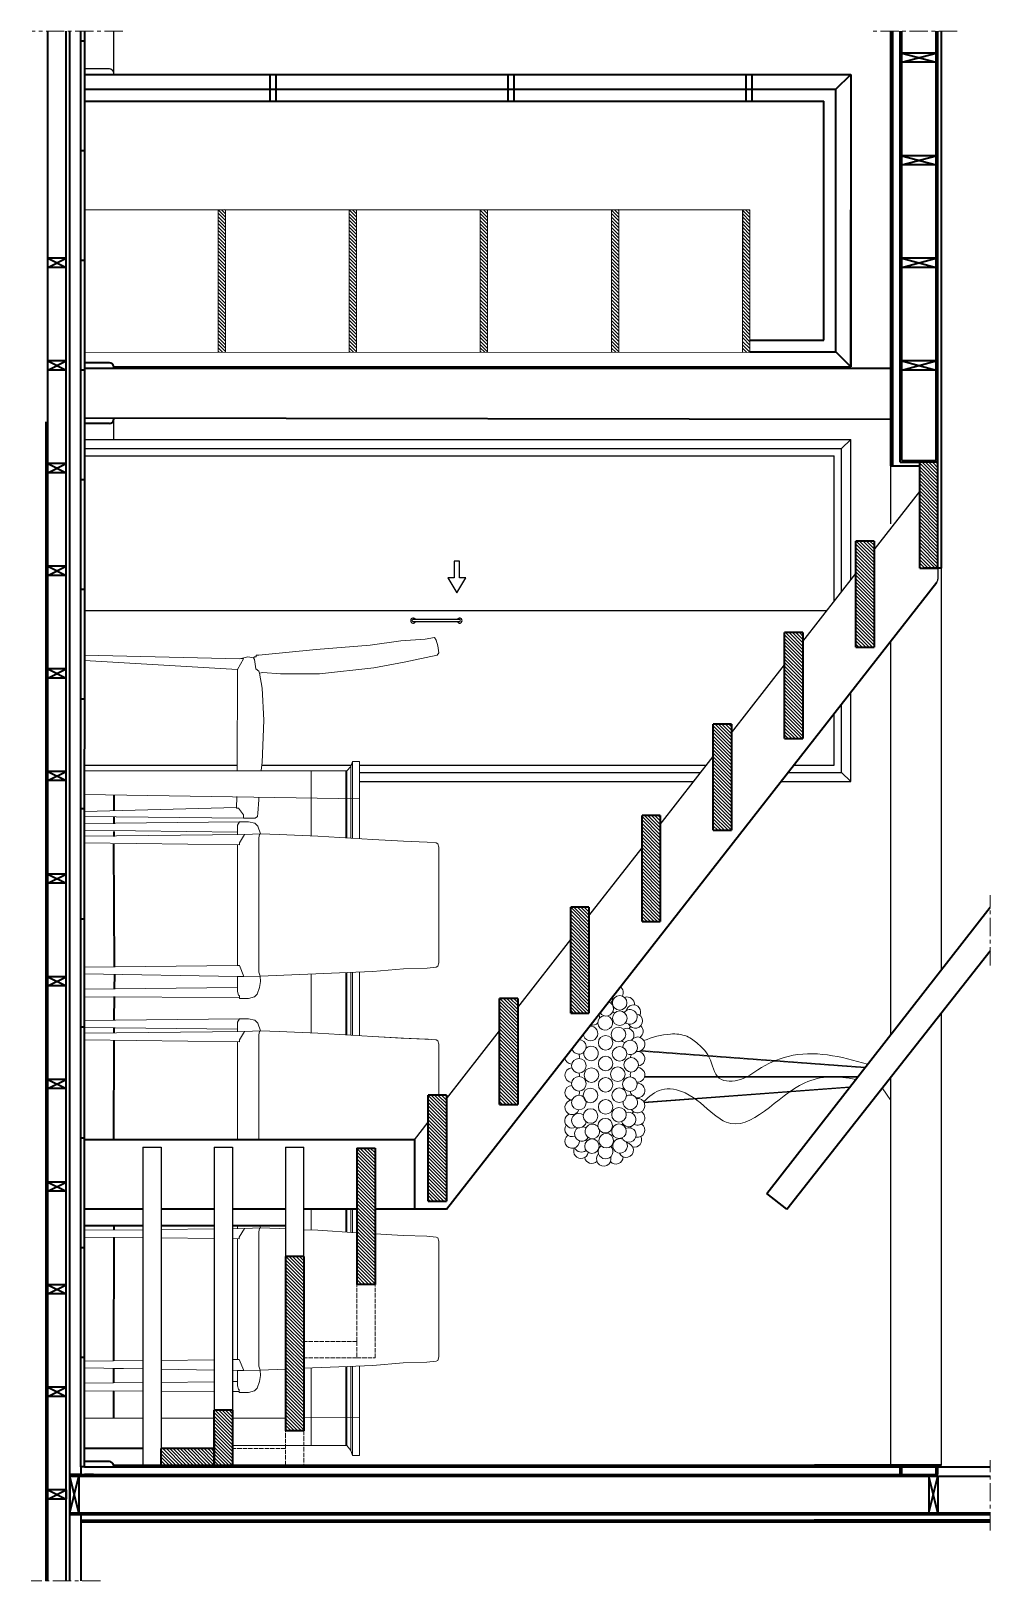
# Model space of a CAD drawing. Header units: millimetres. Extents: x 0 to 3008, y 0 to 49642.
# Drawn here: x 2745.5 to 3007.8, y 49217.6 to 49641.5 of the extents above; entities that cross this region are included whole.
import ezdxf

# ---------------------------------------------------------------- set-up
doc = ezdxf.new("R2010")
doc.units = ezdxf.units.MM
doc.linetypes.add('ACAD_ISO02W100', pattern=[15, 12, -3])
doc.linetypes.add('CENTERX2', pattern=[4, 2.5, -0.5, 0.5, -0.5])
for name, color, linetype, lineweight in [('A-ANNO-SYMBT', 1, 'ACAD_ISO02W100', 9), ('A-DOOR-FULL', 5, 'Continuous', 25), ('A-FLOR-LEVL', 5, 'Continuous', 35), ('A-FURN', 251, 'Continuous', 18), ('A-GLAZ-FULL', 5, 'Continuous', 25), ('A-LINE-GRPH', 1, 'CENTERX2', 13), ('A-WALL-FULL', 4, 'Continuous', 35)]:
    doc.layers.add(name, color=color, linetype=linetype, lineweight=lineweight)
for name, color, linetype in [('ARREDI SEZIONATI', 2, 'Continuous'), ('FINESTRE', 5, 'Continuous'), ('G-ANNO-TTLB', 3, 'Continuous')]:
    doc.layers.add(name, color=color, linetype=linetype)

msp = doc.modelspace()

# ---------------------------------------------------------------- hatches: boundary and pattern name
at = {"layer": 'ARREDI SEZIONATI'}
h = msp.add_hatch(dxfattribs=at)
h.set_pattern_fill('ANSI31', color=256, scale=0.21, angle=-90)
h.set_pattern_definition([(315, (6e-11, -16.652), (0.471463446, 0.471463446), [])])
h.paths.add_polyline_path([(2800.65, 49249.31), (2795.65, 49249.31), (2795.65, 49264.31), (2800.65, 49264.31)])
h.paths.add_polyline_path([(2820.15, 49258.69), (2815.15, 49258.69), (2815.15, 49306.35), (2820.15, 49306.35)])
h.paths.add_polyline_path([(2839.65, 49298.73), (2834.65, 49298.73), (2834.65, 49336.03), (2839.65, 49336.03)])
h.paths.add_polyline_path([(2859.15, 49321.53), (2854.15, 49321.53), (2854.15, 49350.53), (2859.15, 49350.53)])
h.paths.add_polyline_path([(2878.65, 49347.93), (2873.65, 49347.93), (2873.65, 49376.93), (2878.65, 49376.93)])
h.paths.add_polyline_path([(2898.15, 49372.95), (2893.15, 49372.95), (2893.15, 49401.95), (2898.15, 49401.95)])
h.paths.add_polyline_path([(2917.65, 49397.97), (2912.65, 49397.97), (2912.65, 49426.97), (2917.65, 49426.97)])
h.paths.add_polyline_path([(2937.15, 49422.99), (2932.15, 49422.99), (2932.15, 49451.99), (2937.15, 49451.99)])
h.paths.add_polyline_path([(2956.65, 49448.01), (2951.65, 49448.01), (2951.65, 49477.01), (2956.65, 49477.01)])
h.paths.add_polyline_path([(2976.15, 49473.03), (2971.15, 49473.03), (2971.15, 49502.03), (2976.15, 49502.03)])
h.paths.add_polyline_path([(2993.6, 49494.61), (2988.6, 49494.61), (2988.6, 49523.61), (2993.6, 49523.61)])
h.paths.add_polyline_path([(2942.15, 49553.65), (2940.18, 49553.65), (2940.19, 49592.65), (2942.15, 49592.65)])
h.paths.add_polyline_path([(2906.29, 49553.66), (2904.29, 49553.66), (2904.29, 49592.65), (2906.29, 49592.65)])
h.paths.add_polyline_path([(2870.43, 49553.66), (2868.43, 49553.66), (2868.43, 49592.65), (2870.43, 49592.65)])
h.paths.add_polyline_path([(2834.57, 49553.67), (2832.57, 49553.67), (2832.57, 49592.65), (2834.57, 49592.65)])
h.paths.add_polyline_path([(2798.71, 49553.67), (2796.71, 49553.67), (2796.71, 49591.94), (2796.71, 49592.65), (2798.71, 49592.65)])
h = msp.add_hatch(dxfattribs=at)
h.set_pattern_fill('ANSI31', color=256, scale=0.21, angle=-90)
h.paths.add_polyline_path([(2795.65, 49253.81), (2781.15, 49253.81), (2781.15, 49249.31), (2795.65, 49249.31)])

# ---------------------------------------------------------------- linework, layer by layer
at = {"layer": 'A-ANNO-SYMBT', "ltscale": 0.1}
for p, q in [((2834.65, 49283.1), (2834.65, 49298.73)), ((2839.65, 49278.62), (2839.65, 49298.73)), ((2834.65, 49283.1), (2820.15, 49283.1)), ((2834.65, 49283.1), (2834.65, 49278.62)), ((2834.65, 49278.62), (2820.15, 49278.62)), ((2834.65, 49278.62), (2839.65, 49278.62)), ((2815.15, 49249.31), (2815.15, 49258.69)), ((2820.15, 49258.69), (2820.15, 49249.31)), ((2815.16, 49253.81), (2800.65, 49253.81))]:
    msp.add_line(p, q, dxfattribs=at)
at = {"layer": 'A-DOOR-FULL'}
for p, q in [((2760.2, 49529.81), (2969.74, 49529.81)), ((2760.2, 49527.31), (2967.24, 49527.31)), ((2967.24, 49527.31), (2969.74, 49529.81)), ((2967.24, 49488.16), (2967.24, 49527.31)), ((2969.74, 49491.37), (2969.74, 49529.81)), ((2760.2, 49525.31), (2965.24, 49525.31)), ((2965.24, 49485.59), (2965.24, 49525.31)), ((2760.19, 49483.04), (2963.25, 49483.04)), ((2969.74, 49436.27), (2969.74, 49460.73)), ((2967.24, 49438.77), (2967.24, 49457.53)), ((2965.24, 49440.77), (2965.24, 49454.97)), ((2760.18, 49440.77), (2802.04, 49440.77)), ((2808.66, 49440.77), (2833.19, 49440.77)), ((2835.35, 49440.77), (2930.3, 49440.77)), ((2835.35, 49438.77), (2928.74, 49438.77)), ((2952.56, 49438.77), (2967.24, 49438.77)), ((2954.13, 49440.77), (2965.24, 49440.77)), ((2967.24, 49438.77), (2969.74, 49436.27)), ((2835.35, 49436.27), (2926.79, 49436.27)), ((2860.24, 49436.27), (2926.79, 49436.27)), ((2950.61, 49436.27), (2969.74, 49436.27))]:
    msp.add_line(p, q, dxfattribs=at)
at = {"layer": 'A-DOOR-FULL', "elevation": 0}
msp.add_lwpolyline([(2862.77, 49480.05, 1), (2862.77, 49480.55), (2850.08, 49480.55, 1), (2850.08, 49480.05)], format="xyb", close=True, dxfattribs=at)
at = {"layer": 'A-DOOR-FULL'}
for centre, start, end in [((2850.08, 49480.3), 21.3169, 338.6831), ((2862.77, 49480.3), 201.3169, 158.6831)]:
    msp.add_arc(centre, 0.688, start, end, dxfattribs=at)
at = {"layer": 'A-FLOR-LEVL'}
for p, q in [((2760.21, 49629.68), (2969.74, 49629.68)), ((2810.96, 49622.33), (2810.96, 49629.68)), ((2812.59, 49622.33), (2812.59, 49629.68)), ((2812.59, 49622.33), (2812.59, 49629.68)), ((2876.06, 49622.33), (2876.06, 49629.68)), ((2877.7, 49622.33), (2877.7, 49629.68)), ((2941.17, 49622.33), (2941.17, 49629.68)), ((2942.8, 49622.33), (2942.8, 49629.68)), ((2965.66, 49625.6), (2969.74, 49629.68)), ((2969.74, 49629.68), (2969.74, 49549.68)), ((2760.21, 49625.6), (2965.66, 49625.6)), ((2965.66, 49553.76), (2965.66, 49625.6)), ((2760.21, 49622.33), (2962.39, 49622.33)), ((2962.39, 49557.02), (2962.39, 49622.33)), ((2969.74, 49549.68), (2969.74, 49592.65)), ((2942.15, 49557.02), (2962.39, 49557.02)), ((2942.15, 49553.76), (2965.66, 49553.76)), ((2965.66, 49553.76), (2969.74, 49549.68)), ((2766.99, 49550.81), (2760.15, 49550.81)), ((2768.15, 49549.31), (2768.15, 49549.74)), ((2768.15, 49549.68), (2969.74, 49549.68)), ((2766.97, 49534.17), (2760.13, 49534.17)), ((2768.13, 49535.67), (2768.13, 49535.24)), ((2859.15, 49319.31), (2993.28, 49490.84)), ((2768.17, 49432.59, -0.99), (2768.17, 49428.4, -1.1)), ((2768.16, 49426.64, -4.33), (2768.16, 49424.7, -4.44)), ((2768.16, 49422.56, -4.44), (2768.15, 49421.27, -4.55)), ((2768.36, 49385.59, -2.9), (2768.17, 49419.14, -1.1)), ((2946.77, 49323.62), (3007.83, 49401.9)), ((2952.29, 49319.31), (3007.83, 49389.97)), ((2768.38, 49379.59, -45.1), (2768.43, 49383.46, -43.62)), ((2768.28, 49370.97, -46.72), (2768.35, 49377.45, -45.11)), ((2768.26, 49367.55, -2.75), (2768.26, 49368.84, -2.75)), ((2768.21, 49338.31), (2768.27, 49365.41)), ((2850.45, 49338.31), (2760.17, 49338.31)), ((2850.45, 49338.31), (2850.45, 49319.31)), ((2952.29, 49319.31), (2946.77, 49323.62)), ((2776.15, 49319.31), (2760.16, 49319.31)), ((2776.15, 49319.31), (2768.79, 49319.31)), ((2795.65, 49319.31), (2781.15, 49319.31)), ((2815.15, 49319.31), (2800.65, 49319.31)), ((2834.65, 49319.31), (2820.15, 49319.31)), ((2859.15, 49319.31), (2839.65, 49319.31)), ((2768.21, 49277.82), (2768.27, 49311.59)), ((2768.27, 49313.66), (2768.28, 49314.81)), ((2768.28, 49314.81), (2776.15, 49314.81)), ((2781.15, 49314.81), (2795.65, 49314.81)), ((2800.65, 49314.81), (2815.15, 49314.81)), ((2768.2, 49271.81), (2768.2, 49275.79)), ((2768.18, 49262.12), (2768.19, 49269.6)), ((2776.15, 49253.81), (2760.16, 49253.81))]:
    msp.add_line(p, q, dxfattribs=at)
at = {"layer": 'A-FLOR-LEVL', "elevation": 0}
for points in [[(2768.79, 49319.31), (2760.16, 49319.31)], [(2760.16, 49314.81), (2776.15, 49314.81)]]:
    msp.add_lwpolyline(points, dxfattribs=at)
at = {"layer": 'A-FLOR-LEVL'}
for centre, start, end in [((2766.87, 49549.51), 10.3305, 84.9131), ((2766.85, 49535.47), 275.0869, 349.6695)]:
    msp.add_arc(centre, 1.3, start, end, dxfattribs=at)
at = {"layer": 'A-FURN'}
for p, q in [((2942.15, 49592.65), (2760.21, 49592.65)), ((2796.71, 49592.67), (2796.71, 49553.67)), ((2796.71, 49592.67), (2796.71, 49553.67)), ((2796.71, 49591.94), (2796.71, 49553.67)), ((2798.71, 49592.67), (2798.71, 49553.67)), ((2798.71, 49591.94), (2798.71, 49553.67)), ((2832.57, 49592.65), (2832.57, 49553.66)), ((2834.57, 49592.65), (2834.57, 49553.66)), ((2868.43, 49592.63), (2868.43, 49553.64)), ((2870.43, 49592.63), (2870.43, 49553.64)), ((2904.29, 49592.65), (2904.29, 49553.66)), ((2906.29, 49592.65), (2906.29, 49553.66)), ((2940.16, 49553.65), (2940.17, 49592.65)), ((2940.17, 49553.65), (2940.18, 49592.65)), ((2940.17, 49553.65), (2940.17, 49592.65)), ((2940.18, 49553.65), (2940.19, 49592.65)), ((2942.15, 49553.65), (2942.15, 49592.65)), ((2942.15, 49553.65), (2942.15, 49592.65)), ((2942.15, 49553.65), (2942.15, 49592.65)), ((2942.15, 49553.65), (2942.15, 49592.65)), ((2942.15, 49553.65), (2942.15, 49592.65)), ((2942.15, 49553.65), (2942.15, 49589.65)), ((2942.15, 49553.65), (2760.2, 49553.68)), ((2807.82, 49470.8), (2823.54, 49472.41)), ((2823.54, 49472.41), (2838.34, 49473.57)), ((2838.34, 49473.57), (2846.66, 49474.73)), ((2846.66, 49474.73), (2853.36, 49475.19)), ((2853.36, 49475.19), (2855.91, 49475.65)), ((2855.91, 49475.65), (2856.37, 49474.96)), ((2856.37, 49474.96), (2856.83, 49473.34)), ((2856.83, 49473.34), (2857.06, 49471.49)), ((2760.19, 49470.8), (2802.61, 49469.87)), ((2760.19, 49469.41), (2802.03, 49466.87)), ((2802.03, 49466.87), (2803.66, 49469.87)), ((2802.61, 49469.87), (2804.81, 49470.34)), ((2803.66, 49469.87), (2802.71, 49469.89)), ((2804.81, 49470.34), (2806.43, 49470.1)), ((2806.43, 49470.1), (2806.66, 49470.33)), ((2806.43, 49470.1), (2806.66, 49469.64)), ((2806.66, 49470.33), (2807.13, 49470.34)), ((2806.66, 49469.64), (2807.01, 49467.1)), ((2807.13, 49470.34), (2807.13, 49470.8)), ((2807.13, 49470.8), (2807.82, 49470.8)), ((2847.59, 49468.95), (2839.26, 49467.34)), ((2856.6, 49470.8), (2847.59, 49468.95)), ((2857.06, 49471.49), (2856.6, 49470.8)), ((2802.03, 49466.87), (2801.88, 49439.19)), ((2807.01, 49467.1), (2807.82, 49466.41)), ((2807.82, 49466.41), (2808.05, 49465.95)), ((2808.97, 49466.07), (2808.05, 49465.95)), ((2808.05, 49465.95), (2808.74, 49461.79)), ((2813.82, 49465.72), (2808.97, 49466.07)), ((2824.46, 49465.72), (2813.82, 49465.72)), ((2839.26, 49467.34), (2824.46, 49465.72)), ((2808.74, 49461.79), (2809.2, 49453.01)), ((2809.2, 49453.01), (2808.74, 49441.46)), ((2760.18, 49439.19), (2831.88, 49439.19)), ((2808.51, 49439.38), (2808.49, 49439.19)), ((2808.74, 49441.46), (2808.51, 49439.38)), ((2822.18, 49439.19), (2822.18, 49421.39)), ((2831.65, 49439.19), (2831.65, 49420.84)), ((2831.88, 49439.19), (2833.04, 49440.35)), ((2831.88, 49420.82), (2831.88, 49439.19)), ((2833.04, 49440.35), (2833.51, 49441.73)), ((2833.04, 49440.35), (2833.04, 49420.75)), ((2833.51, 49441.73), (2835.35, 49441.73)), ((2833.51, 49441.73), (2833.51, 49420.72)), ((2835.35, 49441.73), (2835.35, 49420.61)), ((2835.35, 49431.57), (2760.18, 49432.72)), ((2801.78, 49428.99), (2801.84, 49432.14)), ((2807.82, 49431.3), (2807.59, 49427.6)), ((2807.88, 49431.99), (2807.82, 49431.3)), ((2801.78, 49429.17), (2760.18, 49428.07)), ((2760.18, 49426.68), (2803.66, 49426.22)), ((2802.27, 49428.99), (2801.78, 49428.99)), ((2803.66, 49427.14), (2802.27, 49428.99)), ((2803.66, 49426.22), (2803.66, 49427.14)), ((2804.81, 49426.21), (2803.66, 49426.22)), ((2806.89, 49426.22), (2804.81, 49426.21)), ((2807.47, 49426.68), (2806.89, 49426.22)), ((2807.59, 49427.6), (2807.47, 49426.68)), ((2760.18, 49424.78, -0.03), (2802.52, 49425.24, -0.03)), ((2802.04, 49422.46, -0.03), (2760.18, 49422.93, -0.03)), ((2760.18, 49421.31, -0.03), (2803.91, 49421.77, -0.03)), ((2802.06, 49424.31, -0.03), (2802.04, 49422.46, -0.03)), ((2802.04, 49422.46, -0.03), (2802.06, 49421.77, -0.03)), ((2802.52, 49425.24, -0.03), (2802.06, 49424.31, -0.03)), ((2802.52, 49425.24, -0.03), (2805.06, 49425.24, -0.03)), ((2803.91, 49421.77, -0.03), (2802.52, 49419.46, -0.03)), ((2803.91, 49421.77, -0.03), (2808.3, 49422, -0.03)), ((2805.06, 49425.24, -0.03), (2806.79, 49424.89, -0.03)), ((2806.79, 49424.89, -0.03), (2807.61, 49424.08, -0.03)), ((2807.61, 49424.08, -0.03), (2808.3, 49422, -0.03)), ((2808.07, 49421.77, -0.03), (2807.84, 49420.85, -0.03)), ((2808.3, 49422, -0.03), (2808.07, 49421.77, -0.03)), ((2813.39, 49421.77, -0.03), (2808.3, 49422, -0.03)), ((2824.02, 49421.31, -0.03), (2813.39, 49421.77, -0.03)), ((2839.05, 49420.38, -0.03), (2824.02, 49421.31, -0.03)), ((2802.52, 49419, -0.03), (2760.18, 49419.46, -0.03)), ((2802.06, 49419, -0.03), (2802.06, 49385.96, -0.03)), ((2802.52, 49419.46, -0.03), (2802.52, 49419, -0.03)), ((2807.84, 49420.85, -0.03), (2807.84, 49384.12, -0.03)), ((2847.38, 49419.92, -0.03), (2839.05, 49420.38, -0.03)), ((2853.85, 49419.69, -0.03), (2847.38, 49419.92, -0.03)), ((2856.39, 49419.46, -0.03), (2853.85, 49419.69, -0.03)), ((2856.85, 49419.23, -0.03), (2856.39, 49419.46, -0.03)), ((2857.08, 49418.31, -0.03), (2856.85, 49419.23, -0.03)), ((2857.08, 49386.66, -0.03), (2857.08, 49418.31, -0.03)), ((2802.06, 49385.96, -0.03), (2760.18, 49385.5, -0.03)), ((2760.18, 49383.66, -0.03), (2802.06, 49382.99, -0.03)), ((2802.06, 49385.96, -0.03), (2802.52, 49385.96, -0.03)), ((2802.52, 49385.96, -0.03), (2803.79, 49382.96, -0.03)), ((2807.84, 49384.12, -0.03), (2808.19, 49383.08, -0.03)), ((2808.19, 49383.08, -0.03), (2832.11, 49384.03, -0.03)), ((2822.18, 49383.64), (2822.18, 49367.51)), ((2831.65, 49384.01), (2831.65, 49366.96)), ((2831.88, 49366.94), (2831.88, 49384.02)), ((2832.11, 49384.03, -0.03), (2839.05, 49384.35, -0.03)), ((2833.04, 49384.07), (2833.04, 49366.87)), ((2833.51, 49384.09), (2833.51, 49366.84)), ((2835.35, 49384.18), (2835.35, 49366.73)), ((2839.05, 49384.35, -0.03), (2847.38, 49385.04, -0.03)), ((2847.38, 49385.04, -0.03), (2853.85, 49385.27, -0.03)), ((2853.85, 49385.27, -0.03), (2856.39, 49385.5, -0.03)), ((2856.39, 49385.5, -0.03), (2856.85, 49385.73, -0.03)), ((2856.85, 49385.73, -0.03), (2857.08, 49386.66, -0.03)), ((2802.06, 49379.96, -0.03), (2760.18, 49379.5, -0.03)), ((2803.79, 49382.96, -0.03), (2802.06, 49382.99, -0.03)), ((2802.06, 49382.99, -0.03), (2802.06, 49379.96, -0.03)), ((2802.06, 49379.96, -0.03), (2802.06, 49378.8, -0.03)), ((2808.19, 49383.08, -0.03), (2803.79, 49382.96, -0.03)), ((2807.38, 49378.11, -0.03), (2808.07, 49379.96, -0.03)), ((2808.07, 49379.96, -0.03), (2808.3, 49381.58, -0.03)), ((2808.3, 49381.58, -0.03), (2808.19, 49383.08, -0.03)), ((2760.18, 49377.42, -0.03), (2802.52, 49377.2, -0.03)), ((2802.06, 49378.8, -0.03), (2802.29, 49377.88, -0.03)), ((2802.29, 49377.88, -0.03), (2802.52, 49377.65, -0.03)), ((2802.52, 49377.65, -0.03), (2802.52, 49376.96, -0.03)), ((2802.52, 49376.96, -0.03), (2805.06, 49376.96, -0.03)), ((2805.06, 49376.96, -0.03), (2806.68, 49377.42, -0.03)), ((2806.68, 49377.42, -0.03), (2807.38, 49378.11, -0.03)), ((2760.18, 49370.89, -2.02), (2802.52, 49371.36, -2.02)), ((2802.05, 49370.43, -2.02), (2802.03, 49368.58, -2.02)), ((2802.52, 49371.36, -2.02), (2802.05, 49370.43, -2.02)), ((2802.51, 49371.36, -2.02), (2805.06, 49371.36, -2.02)), ((2805.06, 49371.36, -2.02), (2806.79, 49371.01, -2.02)), ((2806.79, 49371.01, -2.02), (2807.61, 49370.2, -2.02)), ((2802.03, 49368.58, -2.02), (2760.18, 49369.04, -2.02)), ((2760.18, 49367.43, -2.02), (2803.91, 49367.89, -2.02)), ((2802.03, 49368.58, -2.02), (2802.05, 49367.89, -2.02)), ((2803.91, 49367.89, -2.02), (2802.52, 49365.58, -2.02)), ((2803.91, 49367.89, -2.02), (2808.3, 49368.12, -2.02)), ((2807.61, 49370.2, -2.02), (2808.3, 49368.12, -2.02)), ((2808.07, 49367.89, -2.02), (2807.84, 49366.96, -2.02)), ((2807.84, 49366.96, -2.02), (2807.84, 49338.31, -2.02)), ((2808.3, 49368.12, -2.02), (2808.07, 49367.89, -2.02)), ((2813.38, 49367.89, -2.02), (2808.3, 49368.12, -2.02)), ((2824.02, 49367.43, -2.02), (2813.38, 49367.89, -2.02)), ((2839.05, 49366.5, -2.02), (2824.02, 49367.43, -2.02)), ((2847.38, 49366.04, -2.02), (2839.05, 49366.5, -2.02)), ((2846.75, 49366.08, -2.02), (2839.05, 49366.5, -2.02)), ((2802.52, 49365.12, -2.02), (2760.18, 49365.58, -2.02)), ((2802.05, 49365.12, -2.02), (2802.05, 49338.31, -2.02)), ((2802.52, 49365.58, -2.02), (2802.52, 49365.12, -2.02)), ((2853.22, 49365.84, -2.02), (2846.75, 49366.08, -2.02)), ((2853.84, 49365.81, -2.02), (2847.38, 49366.04, -2.02)), ((2853.84, 49365.81, -2.02), (2847.38, 49366.04, -2.02)), ((2854.15, 49365.76, -2.02), (2853.22, 49365.84, -2.02)), ((2854.15, 49365.78, -2.02), (2853.84, 49365.81, -2.02)), ((2856.39, 49365.58, -2.02), (2853.84, 49365.81, -2.02)), ((2856.85, 49365.35, -2.02), (2856.39, 49365.58, -2.02)), ((2857.08, 49364.43, -2.02), (2856.85, 49365.35, -2.02)), ((2857.08, 49350.53, -2.02), (2857.08, 49364.43, -2.02)), ((2822.18, 49313.61), (2822.18, 49319.31)), ((2831.65, 49319.31), (2831.65, 49313.06)), ((2831.88, 49319.31), (2831.88, 49313.05)), ((2833.04, 49319.31), (2833.04, 49312.98)), ((2833.51, 49319.31), (2833.51, 49312.95)), ((2760.16, 49313.53), (2776.15, 49313.7)), ((2760.16, 49313.53), (2776.15, 49313.7)), ((2776.15, 49311.52), (2760.16, 49311.69)), ((2776.15, 49311.52), (2760.16, 49311.69)), ((2781.15, 49313.76), (2795.65, 49313.91)), ((2795.65, 49311.3), (2781.15, 49311.46)), ((2795.65, 49314.76), (2790.91, 49314.81)), ((2802.02, 49314.69), (2800.65, 49314.7)), ((2800.65, 49313.96), (2803.89, 49314)), ((2802.5, 49311.23), (2800.65, 49311.25)), ((2802.02, 49314.81), (2802.02, 49314.69)), ((2802.02, 49314.69), (2802.04, 49314)), ((2802.04, 49311.23), (2802.04, 49283.38)), ((2803.89, 49314), (2802.5, 49311.69)), ((2802.5, 49311.69), (2802.5, 49311.23)), ((2803.89, 49314), (2808.28, 49314.23)), ((2808.05, 49314), (2807.82, 49313.07)), ((2807.82, 49313.07), (2807.82, 49283.38)), ((2808.28, 49314.23), (2808.05, 49314)), ((2808.09, 49314.81), (2808.28, 49314.23)), ((2813.37, 49314), (2808.28, 49314.23)), ((2815.15, 49313.92), (2813.37, 49314)), ((2824, 49313.53), (2820.15, 49313.7)), ((2834.65, 49312.88), (2824, 49313.53)), ((2847.36, 49312.15), (2839.65, 49312.58)), ((2853.83, 49311.92), (2847.36, 49312.15)), ((2856.37, 49311.69), (2853.83, 49311.92)), ((2856.84, 49311.46), (2856.37, 49311.69)), ((2857.07, 49310.53), (2856.84, 49311.46)), ((2857.07, 49278.88), (2857.07, 49310.53)), ((2802.04, 49283.38), (2802.04, 49278.19)), ((2807.82, 49283.38), (2807.82, 49276.35)), ((2776.15, 49277.91), (2760.16, 49277.73)), ((2776.15, 49277.91), (2760.16, 49277.73)), ((2795.65, 49278.12), (2781.15, 49277.96)), ((2802.04, 49278.19), (2800.65, 49278.18)), ((2802.04, 49278.19), (2802.5, 49278.19)), ((2802.5, 49278.19), (2803.77, 49275.19)), ((2839.03, 49276.58), (2847.36, 49277.27)), ((2847.36, 49277.27), (2853.83, 49277.5)), ((2853.83, 49277.5), (2856.37, 49277.73)), ((2856.37, 49277.73), (2856.84, 49277.96)), ((2856.84, 49277.96), (2857.07, 49278.88)), ((2760.16, 49275.89), (2776.15, 49275.63)), ((2768.2, 49275.76), (2776.15, 49275.63)), ((2781.15, 49275.55), (2795.65, 49275.32)), ((2800.65, 49275.24), (2802.04, 49275.22)), ((2803.77, 49275.19), (2802.04, 49275.22)), ((2802.04, 49275.22), (2802.04, 49272.18)), ((2808.17, 49275.31), (2803.77, 49275.19)), ((2807.82, 49276.35), (2808.17, 49275.31)), ((2808.05, 49272.18), (2808.28, 49273.81)), ((2808.17, 49275.31), (2815.15, 49275.58)), ((2808.17, 49275.31), (2815.15, 49275.58)), ((2808.28, 49273.81), (2808.17, 49275.31)), ((2820.15, 49275.78), (2832.09, 49276.26)), ((2822.18, 49254.7), (2822.18, 49275.86)), ((2831.65, 49254.7), (2831.65, 49276.24)), ((2831.88, 49254.7), (2831.88, 49276.25)), ((2832.09, 49276.26), (2839.03, 49276.58)), ((2833.04, 49253.31), (2833.04, 49276.3)), ((2833.51, 49251.93), (2833.51, 49276.32)), ((2835.35, 49251.93), (2835.35, 49276.41)), ((2776.15, 49271.9), (2760.16, 49271.72)), ((2776.15, 49271.9), (2760.16, 49271.72)), ((2760.16, 49269.65), (2776.15, 49269.56)), ((2768.19, 49269.6), (2776.15, 49269.56)), ((2795.65, 49272.11), (2781.15, 49271.95)), ((2781.15, 49269.54), (2795.65, 49269.46)), ((2802.04, 49272.18), (2800.65, 49272.17)), ((2800.65, 49269.43), (2802.5, 49269.42)), ((2802.04, 49272.18), (2802.04, 49271.03)), ((2802.04, 49271.03), (2802.27, 49270.11)), ((2802.27, 49270.11), (2802.5, 49269.88)), ((2802.5, 49269.88), (2802.5, 49269.18)), ((2802.5, 49269.18), (2805.05, 49269.18)), ((2805.05, 49269.18), (2806.66, 49269.65)), ((2806.66, 49269.65), (2807.36, 49270.34)), ((2807.36, 49270.34), (2808.05, 49272.18)), ((2776.15, 49262.12), (2760.15, 49262.12)), ((2776.15, 49262.12), (2768.79, 49262.12)), ((2795.65, 49262.12), (2781.15, 49262.12)), ((2815.15, 49262.12), (2800.65, 49262.12)), ((2815.15, 49262.18), (2807.29, 49262.12)), ((2835.35, 49262.32), (2820.15, 49262.21)), ((2800.65, 49254.7), (2831.88, 49254.7)), ((2831.88, 49254.7), (2833.04, 49253.31)), ((2833.04, 49253.31), (2833.51, 49251.93)), ((2835.35, 49251.93), (2833.51, 49251.93)), ((2833.51, 49249.31), (2835.35, 49249.31))]:
    msp.add_line(p, q, dxfattribs=at)
at = {"layer": 'A-FURN', "elevation": 0}
for points in [[(2911.96, 49362.49), (2973.54, 49357.94)], [(2912.4, 49362.67), (2973.72, 49358.17)], [(2971.56, 49355.4), (2913.33, 49355.4)], [(2971.72, 49355.61), (2913.39, 49355.61)], [(2913.18, 49348.61), (2969.51, 49352.77)], [(2913.28, 49348.41), (2969.34, 49352.55)], [(2978.38, 49352.51), (2980.74, 49349.06)]]:
    msp.add_lwpolyline(points, dxfattribs=at)
at = {"layer": 'A-FURN'}
for centre in [(2906.54, 49375.74), (2906.57, 49371.54), (2902.7, 49364.83), (2906.21, 49367.1), (2906.51, 49361.8), (2895.39, 49358.52), (2898.82, 49355.98), (2902.7, 49359.15), (2906.01, 49356.21), (2909.69, 49358.79), (2895.39, 49353.61), (2902.7, 49353.32), (2909.33, 49353.49), (2895.39, 49348.46), (2898.54, 49350.42), (2902.7, 49347.29), (2906.41, 49350.47), (2898.58, 49344.79), (2906.35, 49345.13), (2902.58, 49342.14), (2906.35, 49340.62), (2898.96, 49336.54), (2902.87, 49338.04)]:
    msp.add_circle(centre, 1.99, dxfattribs=at)
for centre, start, end in [((2905.55, 49378.52), 331.7997, 54.3392), ((2902.87, 49374.13), 212.2616, 71.6894), ((2902.69, 49377.1), 315.2201, 11.0014), ((2905.55, 49378.52), 242.7785, 247.2257), ((2908.59, 49375.37), 354.4598, 110.1085), ((2910.3, 49373.2), 332.7846, 167.7667), ((2902.58, 49370.26), 98.4013, 73.047), ((2899.08, 49371.59), 358.8953, 29.8187), ((2905.86, 49374.89), 233.1731, 251.1992), ((2909.34, 49371.9), 232.5972, 141.8854), ((2910.8, 49370.77), 204.5816, 79.7394), ((2895.39, 49368.64), 299.7287, 307.9535), ((2898.58, 49367.38), 185.1965, 98.7545), ((2899.08, 49371.59), 254.1323, 320.4188), ((2908.47, 49366.81), 337.1658, 117.8211), ((2910.99, 49367.95), 138.6343, 158.313), ((2911.44, 49364.41), 275.4599, 146.6414), ((2910.99, 49367.95), 303.5099, 49.0916), ((2893.54, 49360.98), 89.7685, 97.5591), ((2893.54, 49365.03), 264.7182, 269.4144), ((2895.39, 49363.71), 194.9282, 89.4144), ((2898.72, 49361.9), 169.2808, 133.7864), ((2908.47, 49366.81), 227.7987, 254.7375), ((2909.41, 49363.55), 242.4994, 179.3916), ((2910.99, 49367.95), 250.3949, 251.1836), ((2911.44, 49360.45), 275.9732, 101.8638), ((2911.44, 49364.41), 259.3201, 264.5401), ((2893.54, 49355.95), 91.4158, 266.9786), ((2893.54, 49360.98), 186.3919, 267.4847), ((2893.54, 49360.98), 347.3452, 21.9086), ((2911.44, 49360.45), 144.5856, 170.5875), ((2911.44, 49356.03), 264.2405, 87.8094), ((2893.54, 49355.95), 349.9087, 16.9559), ((2911.44, 49356.03), 157.0281, 196.3254), ((2911.44, 49351.77), 257.0349, 93.9261), ((2893.54, 49351.19), 92.5153, 270.2315), ((2893.54, 49351.19), 338.0914, 12.6548), ((2909.47, 49348.55), 172.4213, 123.4434), ((2911.44, 49351.77), 187.4478, 220.0302), ((2911.44, 49347.64), 212.2925, 98.3217), ((2893.54, 49347.14), 90.5856, 340.3973), ((2893.54, 49343.48), 113.1995, 299.139), ((2895.39, 49343.53), 52.0465, 351.1875), ((2893.54, 49343.48), 63.5836, 66.8005), ((2908.99, 49343.83), 196.3034, 111.4821), ((2911.44, 49344.27), 121.9866, 138.8156), ((2911.44, 49344.27), 241.256, 58.0134), ((2893.54, 49341.15), 144.0617, 292.813), ((2896.21, 49339.89), 123.326, 331.2391), ((2896.21, 49339.89), 55.4248, 82.1279), ((2899.08, 49340.57), 39.5812, 8.6807), ((2909.04, 49339.6), 202.9708, 115.6731), ((2911.44, 49340.97), 149.0673, 163.6343), ((2911.44, 49340.97), 255.6479, 56.0504), ((2893.54, 49337.93), 126.0581, 2.7645), ((2896.06, 49336.9), 35.6544, 46.074), ((2902.69, 49335.07), 128.0254, 44.7799), ((2906.66, 49336.61), 67.7702, 35.2413), ((2908.31, 49335.43), 203.7033, 84.9796), ((2910.55, 49338.26), 197.7974, 206.6547), ((2910.55, 49338.26), 256.6574, 27.5598), ((2895.98, 49335.15), 152.8804, 350.8088), ((2896.06, 49336.9), 204.4778, 310.1335), ((2898.93, 49333.8), 190.7385, 314.3944), ((2902.18, 49333.08), 134.6635, 16.7127), ((2905.51, 49333.64), 221.3528, 359.3866), ((2905.51, 49333.64), 105.4737, 115.8676)]:
    msp.add_arc(centre, 1.99, start, end, dxfattribs=at)
for points, knots in [([(2913.13, 49365.45), (2915.52, 49366.28), (2919.35, 49367.53), (2924.84, 49367.05), (2928.37, 49364.31), (2931.78, 49360.75), (2932.56, 49353.96), (2939.96, 49354.2), (2945.17, 49358.29), (2956.65, 49363.55), (2966.97, 49361.13), (2974.31, 49358.93)], [0.0085788, 0.0085788, 0.0085788, 0.0085788, 0.1160192, 0.1804079, 0.2342416, 0.3024901, 0.392079, 0.475569, 0.5533157, 0.6823572, 0.9953869, 0.9953869, 0.9953869, 0.9953869]), ([(2913.12, 49348.72), (2914.62, 49350.14), (2917.85, 49353.01), (2926.11, 49351.24), (2930.61, 49346.34), (2941.48, 49338.69), (2953.61, 49356.27), (2966.33, 49355.74), (2971.11, 49354.82)], [0.0068295, 0.0068295, 0.0068295, 0.0068295, 0.0909689, 0.1845448, 0.326839, 0.3807823, 0.7242816, 0.9258013, 0.9258013, 0.9258013, 0.9258013])]:
    msp.add_open_spline(points, degree=3, knots=knots, dxfattribs=at)
at = {"layer": 'A-FURN', "invisible_edges": 9}
for points in [[(2760.19, 49470.8), (2760.19, 49469.32, 1.96), (2760.19, 49469.32, 0), (2760.19, 49470.8)], [(2760.19, 49469.32, 1.96), (2760.19, 49470.8), (2760.19, 49470.8, 1.97), (2760.19, 49469.32, 1.96)], [(2760.19, 49470.77, 37.64), (2760.19, 49469.29, 35.67), (2760.19, 49470.77, 35.67), (2760.19, 49470.77, 37.64)], [(2760.19, 49469.29, 35.67), (2760.19, 49470.77, 37.64), (2760.19, 49469.29, 37.64), (2760.19, 49469.29, 35.67)], [(2760.18, 49426.71, 0), (2760.18, 49428.19, -1.97), (2760.18, 49428.19), (2760.18, 49426.71, 0)], [(2760.18, 49428.19, -1.97), (2760.18, 49426.71, 0), (2760.18, 49426.71, -1.97), (2760.18, 49428.19, -1.97)], [(2760.18, 49428.15, 45.12), (2760.18, 49426.67, 43.16), (2760.18, 49428.16, 43.16), (2760.18, 49428.15, 45.12)], [(2760.18, 49426.67, 43.16), (2760.18, 49428.15, 45.12), (2760.18, 49426.67, 45.12), (2760.18, 49426.67, 43.16)], [(2760.18, 49422.65, 0), (2760.18, 49424.62, 1.48), (2760.18, 49422.65, 1.48), (2760.18, 49422.65, 0)], [(2760.18, 49424.62, 1.48), (2760.18, 49422.65, 0), (2760.18, 49424.62), (2760.18, 49424.62, 1.48)], [(2760.18, 49421.18, 44.09), (2760.18, 49419.22, 42.61), (2760.18, 49421.18, 42.61), (2760.18, 49421.18, 44.09)], [(2760.18, 49419.22, 42.61), (2760.18, 49421.18, 44.09), (2760.18, 49419.22, 44.09), (2760.18, 49419.22, 42.61)], [(2760.18, 49383.55, 44.06), (2760.18, 49385.51, 42.58), (2760.18, 49385.51, 44.06), (2760.18, 49383.55, 44.06)], [(2760.18, 49385.51, 42.58), (2760.18, 49383.55, 44.06), (2760.18, 49383.55, 42.58), (2760.18, 49385.51, 42.58)], [(2760.18, 49379.5, -0.03), (2760.18, 49377.53, 1.44), (2760.18, 49377.53, -0.04), (2760.18, 49379.5, -0.03)], [(2760.18, 49377.53, 1.44), (2760.18, 49379.5, -0.03), (2760.18, 49379.5, 1.45), (2760.18, 49377.53, 1.44)], [(2760.18, 49368.93, -1.65), (2760.18, 49370.89, -0.17), (2760.18, 49368.93, -0.17), (2760.18, 49368.93, -1.65)], [(2760.18, 49370.89, -0.17), (2760.18, 49368.93, -1.65), (2760.18, 49370.89, -1.65), (2760.18, 49370.89, -0.17)]]:
    msp.add_3dface(points, dxfattribs=at)
at = {"layer": 'A-GLAZ-FULL'}
for p, q in [((2768.15, 49630.18), (2768.15, 49641.54)), ((2768.13, 49535.67), (2768.13, 49529.81)), ((2976.15, 49499.6), (2988.6, 49515.56)), ((2993.6, 49494.61), (2993.6, 49491.6)), ((2956.65, 49474.58), (2971.15, 49493.18)), ((2937.15, 49449.56), (2951.65, 49468.16)), ((2917.65, 49424.54), (2932.15, 49443.14)), ((2898.15, 49399.52), (2912.65, 49418.12)), ((2878.65, 49374.5), (2893.15, 49393.1)), ((2859.15, 49349.48), (2873.65, 49368.09)), ((2850.45, 49338.31), (2854.15, 49343.07)), ((2815.15, 49336.31), (2815.15, 49306.35)), ((2820.15, 49306.35), (2820.15, 49336.31))]:
    msp.add_line(p, q, dxfattribs=at)
msp.add_arc((2992.02, 49491.8), 1.59, 321.5649, 352.6453, dxfattribs=at)
at = {"layer": 'A-LINE-GRPH', "ltscale": 2}
for p, q in [((2770.65, 49641.54), (2745.82, 49641.54)), ((2998.85, 49641.54), (2975.89, 49641.54)), ((3007.83, 49385.97), (3007.83, 49405.18)), ((3007.83, 49231.41), (3007.83, 49250.62)), ((2764.52, 49217.62), (2745.54, 49217.62))]:
    msp.add_line(p, q, dxfattribs=at)
at = {"layer": 'A-WALL-FULL'}
for p, q in [((2750.15, 49217.62), (2750.15, 49641.54)), ((2755.15, 49217.62), (2755.15, 49641.54)), ((2756.15, 49217.62), (2756.15, 49641.54)), ((2759.15, 49248.81), (2759.15, 49641.54)), ((2760.2, 49638.77), (2759.15, 49638.77)), ((2760.15, 49248.81), (2760.22, 49641.54)), ((2980.74, 49522.61), (2980.74, 49641.54)), ((2981.24, 49522.61), (2981.24, 49641.54)), ((2983.24, 49523.61), (2983.24, 49641.54)), ((2983.74, 49524.11), (2983.74, 49641.54)), ((2993.1, 49524.11), (2993.1, 49641.54)), ((2993.6, 49494.61), (2993.6, 49641.54)), ((2994.6, 49494.61), (2994.6, 49641.54)), ((2983.74, 49633.01), (2993.1, 49635.51)), ((2993.1, 49635.51), (2983.74, 49635.51)), ((2983.74, 49635.51), (2993.1, 49633.01)), ((2993.1, 49633.01), (2983.74, 49633.01)), ((2760.21, 49608.77), (2759.16, 49608.77)), ((2983.74, 49604.94), (2993.1, 49607.44)), ((2993.1, 49607.44), (2983.74, 49607.44)), ((2983.74, 49607.44), (2993.1, 49604.94)), ((2993.1, 49604.94), (2983.74, 49604.94)), ((2750.15, 49576.87), (2755.15, 49579.37)), ((2755.15, 49579.37), (2750.15, 49579.37)), ((2750.15, 49579.37), (2755.15, 49576.87)), ((2750.15, 49576.87), (2750.15, 49579.37)), ((2760.21, 49578.76), (2759.15, 49578.76)), ((2983.74, 49576.87), (2993.1, 49579.37)), ((2993.1, 49579.37), (2983.74, 49579.37)), ((2983.74, 49579.37), (2993.1, 49576.87)), ((2755.15, 49576.87), (2750.15, 49576.87)), ((2993.1, 49576.87), (2983.74, 49576.87)), ((2750.15, 49548.8), (2755.15, 49551.3)), ((2755.15, 49551.3), (2750.15, 49551.3)), ((2750.15, 49551.3), (2755.15, 49548.8)), ((2750.15, 49548.8), (2750.15, 49551.3)), ((2755.15, 49548.8), (2750.15, 49548.8)), ((2760.2, 49548.76), (2759.15, 49548.76)), ((2760.2, 49549.31), (2980.74, 49549.31)), ((2983.74, 49548.8), (2993.1, 49551.3)), ((2993.1, 49551.3), (2983.74, 49551.3)), ((2983.74, 49551.3), (2993.1, 49548.8)), ((2993.1, 49548.8), (2983.74, 49548.8)), ((2749.72, 49217.62), (2749.72, 49534.68)), ((2980.74, 49535.31), (2760.2, 49535.69)), ((2750.15, 49520.72), (2755.15, 49523.22)), ((2755.15, 49523.22), (2750.15, 49523.22)), ((2750.15, 49523.22), (2755.15, 49520.72)), ((2750.15, 49520.72), (2750.15, 49523.22)), ((2983.24, 49523.61), (2988.6, 49523.61)), ((2983.74, 49524.11), (2993.1, 49524.11)), ((2988.6, 49494.61), (2988.6, 49523.61)), ((2993.6, 49523.61), (2988.6, 49523.61)), ((2755.15, 49520.72), (2750.15, 49520.72)), ((2980.74, 49522.61), (2988.6, 49522.61)), ((2760.2, 49518.76), (2759.15, 49518.76)), ((2971.15, 49473.03), (2971.15, 49502.03)), ((2976.15, 49502.03), (2971.15, 49502.03)), ((2976.15, 49502.03), (2976.15, 49473.03)), ((2750.15, 49492.65), (2755.15, 49495.15)), ((2755.15, 49495.15), (2750.15, 49495.15)), ((2750.15, 49495.15), (2755.15, 49492.65)), ((2750.15, 49492.65), (2750.15, 49495.15)), ((2988.6, 49494.61), (2993.6, 49494.61)), ((2994.6, 49494.61), (2989.6, 49494.61)), ((2755.15, 49492.65), (2750.15, 49492.65)), ((2760.19, 49488.76), (2759.15, 49488.76)), ((2951.65, 49448.01), (2951.65, 49477.01)), ((2956.65, 49477.01), (2951.65, 49477.01)), ((2956.65, 49477.01), (2956.65, 49448.01)), ((2971.15, 49473.03), (2976.15, 49473.03)), ((2750.15, 49464.58), (2755.15, 49467.08)), ((2755.15, 49467.08), (2750.15, 49467.08)), ((2750.15, 49467.08), (2755.15, 49464.58)), ((2750.15, 49464.58), (2750.15, 49467.08)), ((2755.15, 49464.58), (2750.15, 49464.58)), ((2760.19, 49458.76), (2759.15, 49458.76)), ((2932.15, 49422.99), (2932.15, 49451.99)), ((2937.15, 49451.99), (2932.15, 49451.99)), ((2937.15, 49451.99), (2937.15, 49422.99)), ((2951.65, 49448.01), (2956.65, 49448.01)), ((2750.15, 49436.51), (2755.15, 49439.01)), ((2755.15, 49439.01), (2750.15, 49439.01)), ((2750.15, 49439.01), (2755.15, 49436.51)), ((2750.15, 49436.51), (2750.15, 49439.01)), ((2755.15, 49436.51), (2750.15, 49436.51)), ((2760.18, 49428.76), (2759.15, 49428.76)), ((2912.65, 49397.97), (2912.65, 49426.97)), ((2917.65, 49426.97), (2912.65, 49426.97)), ((2917.65, 49426.97), (2917.65, 49397.97)), ((2932.15, 49422.99), (2937.15, 49422.99)), ((2750.15, 49408.44), (2755.15, 49410.94)), ((2755.15, 49410.94), (2750.15, 49410.94)), ((2750.15, 49410.94), (2755.15, 49408.44)), ((2750.15, 49408.44), (2750.15, 49410.94)), ((2755.15, 49408.44), (2750.15, 49408.44)), ((2893.15, 49372.95), (2893.15, 49401.95)), ((2898.15, 49401.95), (2893.15, 49401.95)), ((2898.15, 49401.95), (2898.15, 49372.95)), ((2759.15, 49398.76), (2760.18, 49398.76)), ((2912.65, 49397.97), (2917.65, 49397.97)), ((2750.15, 49380.37), (2755.15, 49382.87)), ((2755.15, 49382.87), (2750.15, 49382.87)), ((2750.15, 49382.87), (2755.15, 49380.37)), ((2750.15, 49380.37), (2750.15, 49382.87)), ((2755.15, 49380.37), (2750.15, 49380.37)), ((2873.65, 49347.93), (2873.65, 49376.93)), ((2878.65, 49376.93), (2873.65, 49376.93)), ((2878.65, 49376.93), (2878.65, 49347.93)), ((2893.15, 49372.95), (2898.15, 49372.95)), ((2759.15, 49369.19), (2760.17, 49369.19)), ((2750.15, 49352.3), (2755.15, 49354.8)), ((2755.15, 49354.8), (2750.15, 49354.8)), ((2750.15, 49354.8), (2755.15, 49352.3)), ((2750.15, 49352.3), (2750.15, 49354.8)), ((2755.15, 49352.3), (2750.15, 49352.3)), ((2854.15, 49321.53), (2854.15, 49350.53)), ((2859.15, 49350.53), (2854.15, 49350.53)), ((2859.15, 49350.53), (2859.15, 49321.53)), ((2873.65, 49347.93), (2878.65, 49347.93)), ((2760.17, 49338.76), (2759.15, 49338.76)), ((2834.65, 49336.03), (2834.65, 49298.73)), ((2834.65, 49336.03), (2839.65, 49336.03)), ((2839.65, 49336.03), (2839.65, 49298.73)), ((2750.15, 49324.23), (2755.15, 49326.73)), ((2755.15, 49326.73), (2750.15, 49326.73)), ((2750.15, 49326.73), (2755.15, 49324.23)), ((2750.15, 49324.23), (2750.15, 49326.73)), ((2755.15, 49324.23), (2750.15, 49324.23)), ((2854.15, 49321.53), (2859.15, 49321.53)), ((2760.16, 49308.76), (2759.15, 49308.76)), ((2815.15, 49306.35), (2815.15, 49258.69)), ((2820.15, 49306.35), (2815.15, 49306.35)), ((2820.15, 49306.35), (2820.15, 49258.69)), ((2750.15, 49296.16), (2755.15, 49298.66)), ((2755.15, 49298.66), (2750.15, 49298.66)), ((2750.15, 49298.66), (2755.15, 49296.16)), ((2750.15, 49296.16), (2750.15, 49298.66)), ((2839.65, 49298.73), (2834.65, 49298.73)), ((2755.15, 49296.16), (2750.15, 49296.16)), ((2760.16, 49278.76), (2759.15, 49278.76)), ((2750.15, 49268.09), (2755.15, 49270.59)), ((2755.15, 49270.59), (2750.15, 49270.59)), ((2750.15, 49270.59), (2755.15, 49268.09)), ((2750.15, 49268.09), (2750.15, 49270.59)), ((2755.15, 49268.09), (2750.15, 49268.09)), ((2800.65, 49264.31), (2795.65, 49264.31)), ((2795.65, 49249.31), (2795.65, 49264.31)), ((2800.65, 49264.31), (2800.65, 49249.31)), ((2795.65, 49258.68), (2795.65, 49249.31)), ((2820.15, 49258.69), (2815.15, 49258.69)), ((2795.66, 49253.81), (2781.15, 49253.81)), ((2781.15, 49249.31), (2781.15, 49253.81)), ((2760.15, 49248.81), (2759.15, 49248.81)), ((2759.15, 49248.81), (2759.15, 49246.76)), ((2766.99, 49250.31), (2760.15, 49250.31)), ((2760.15, 49248.81), (3007.83, 49248.81)), ((2760.15, 49248.81), (2768.15, 49248.81)), ((2768.15, 49249.31), (2994.6, 49249.31)), ((2768.15, 49248.81), (2768.15, 49249.31)), ((2983.24, 49246.76), (2983.24, 49248.76)), ((2983.74, 49246.76), (2983.74, 49248.76)), ((2993.1, 49246.76), (2993.1, 49248.76)), ((2993.6, 49246.76), (2993.6, 49248.76)), ((2759.15, 49246.76), (2756.15, 49246.76)), ((2756.15, 49246.26), (2991.1, 49246.26)), ((2756.15, 49236.26), (2756.15, 49246.26)), ((2756.15, 49246.26), (2758.65, 49246.26)), ((2758.65, 49236.26), (2756.15, 49246.26)), ((2756.15, 49246.26), (2756.15, 49236.26)), ((2756.15, 49236.26), (2758.65, 49246.26)), ((2758.65, 49246.26), (2758.65, 49236.26)), ((2759.15, 49246.76), (2993.6, 49246.76)), ((2762.65, 49246.76), (2760.15, 49246.76)), ((2981.24, 49246.76), (2983.24, 49246.76)), ((2983.24, 49246.76), (2983.74, 49246.76)), ((2993.6, 49236.26), (2991.1, 49246.26)), ((2991.1, 49246.26), (2991.1, 49236.26)), ((2991.1, 49236.26), (2993.6, 49246.26)), ((2991.1, 49246.26), (3007.83, 49246.26)), ((2993.6, 49246.76), (2993.1, 49246.76)), ((2993.6, 49246.26), (2993.6, 49236.26)), ((2750.15, 49240.01), (2755.15, 49242.51)), ((2755.15, 49242.51), (2750.15, 49242.51)), ((2750.15, 49242.51), (2755.15, 49240.01)), ((2750.15, 49240.01), (2750.15, 49242.51)), ((2755.15, 49240.01), (2750.15, 49240.01)), ((2755.15, 49242.51), (2755.15, 49240.01)), ((2756.15, 49236.26), (2991.1, 49236.26)), ((2756.15, 49235.76), (3007.83, 49235.76)), ((2756.15, 49235.76), (2759.15, 49235.76)), ((2759.15, 49235.76), (2759.15, 49217.62)), ((2991.1, 49236.26), (3007.83, 49236.26)), ((2759.15, 49234.26), (3007.83, 49234.26)), ((2759.15, 49233.76), (3007.83, 49233.76))]:
    msp.add_line(p, q, dxfattribs=at)
at = {"layer": 'A-WALL-FULL', "elevation": 0}
for points in [[(2994.6, 49249.31), (2959.79, 49249.31)], [(2959.79, 49234.31), (2959.79, 49234.31), (3007.83, 49234.31)]]:
    msp.add_lwpolyline(points, dxfattribs=at)
at = {"layer": 'A-WALL-FULL'}
msp.add_arc((2766.87, 49249.01), 1.3, 10.3305, 84.9131, dxfattribs=at)
at = {"layer": 'FINESTRE'}
for p, q in [((2766.99, 49631.18), (2760.15, 49631.18)), ((2768.15, 49629.68), (2768.15, 49630.18)), ((2980.74, 49506.73), (2980.74, 49522.61)), ((2994.6, 49384.93), (2994.6, 49494.61)), ((2980.74, 49367.17), (2980.74, 49474.79)), ((2994.6, 49249.31), (2994.6, 49373.14)), ((2980.74, 49249.31), (2980.74, 49355.5)), ((2776.15, 49336.31), (2776.15, 49249.31)), ((2776.15, 49336.31), (2781.15, 49336.31)), ((2781.15, 49336.31), (2781.15, 49249.31)), ((2795.65, 49336.31), (2795.65, 49264.31)), ((2795.65, 49336.31), (2800.65, 49336.31)), ((2800.65, 49336.31), (2800.65, 49264.31)), ((2815.15, 49336.31), (2820.15, 49336.31))]:
    msp.add_line(p, q, dxfattribs=at)
msp.add_arc((2766.87, 49629.88), 1.3, 10.3305, 84.9131, dxfattribs=at)
at = {"layer": 'G-ANNO-TTLB', "ltscale": 100, "elevation": 0}
msp.add_lwpolyline([(2862.01, 49487.87), (2864.46, 49491.96), (2862.72, 49491.96), (2862.72, 49496.5), (2861.31, 49496.5), (2861.31, 49491.96), (2859.56, 49491.96)], close=True, dxfattribs=at)

doc.saveas('drawing.dxf')
